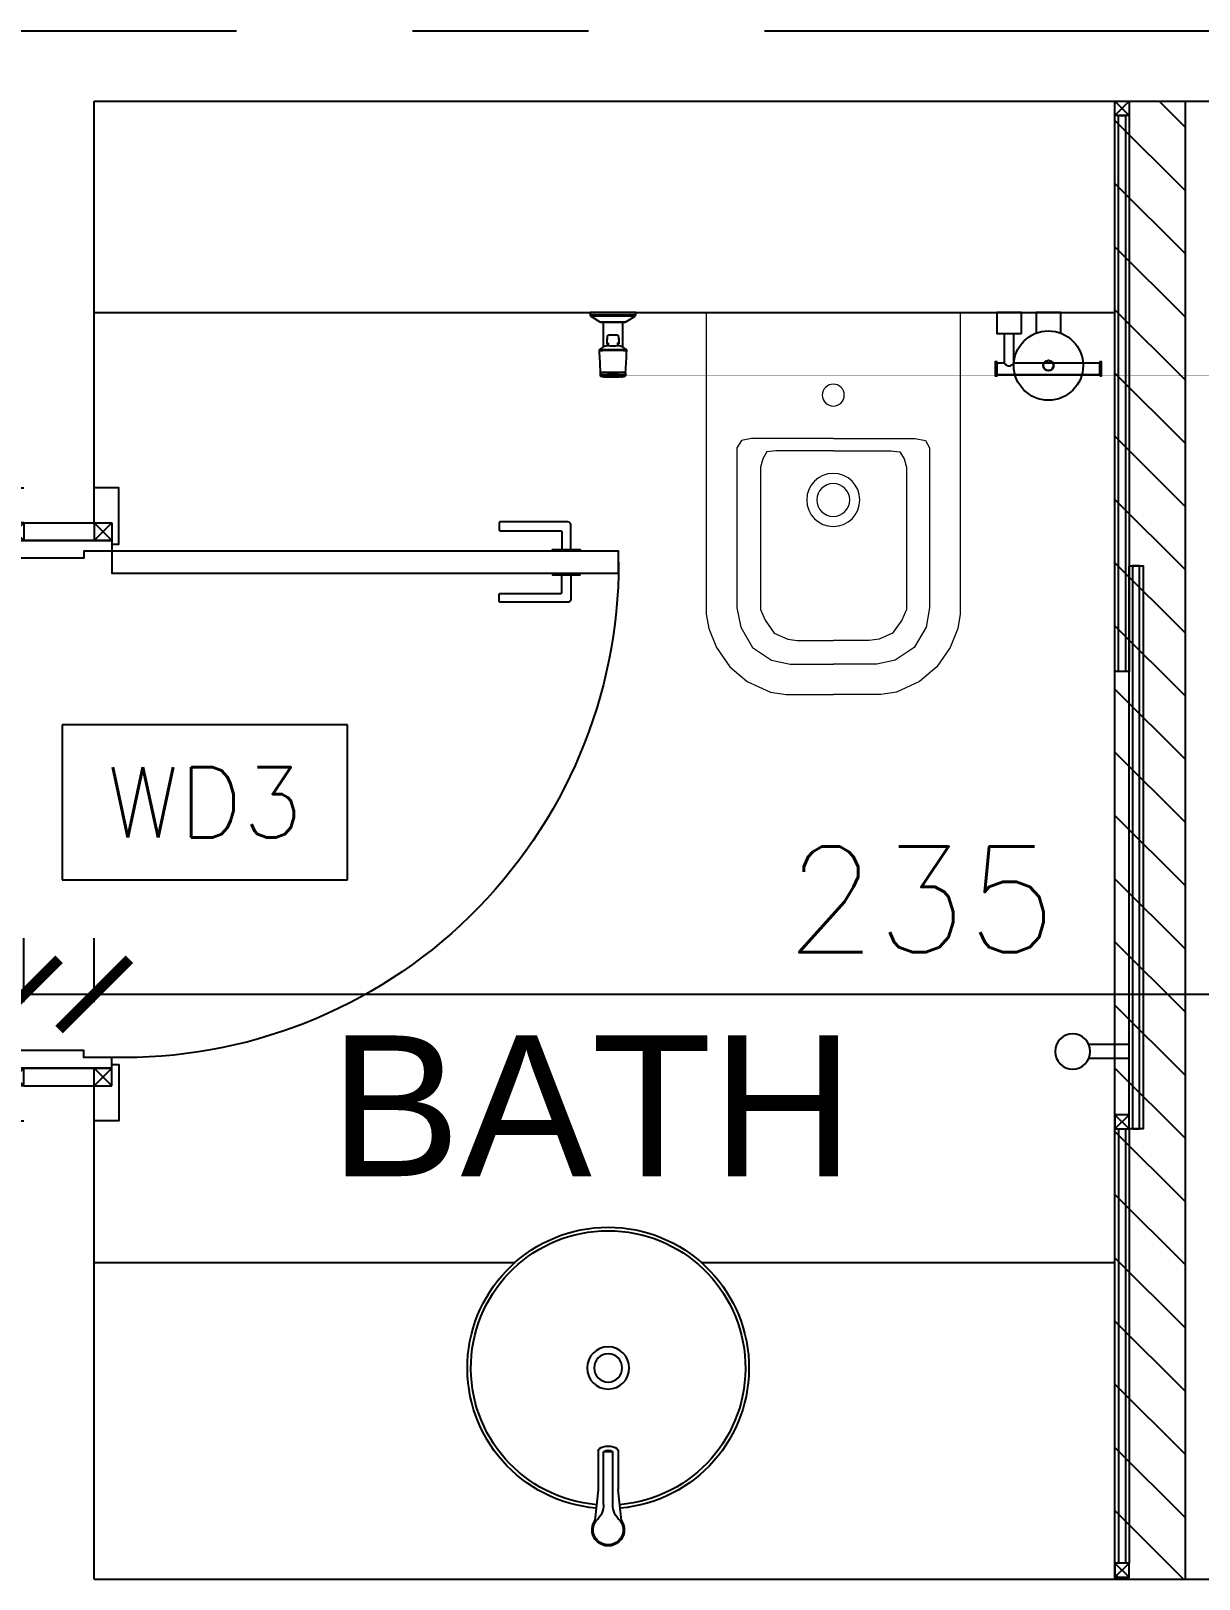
# Model space of a CAD drawing. Header units: centimetres. Extents: x -2093 to 2270, y -504 to 3084.
# Drawn here: x -674 to -508.1, y 1218 to 1438 of the extents above; entities that cross this region are included whole.
import ezdxf

# ---------------------------------------------------------------- set-up
doc = ezdxf.new("R2010")
doc.units = ezdxf.units.CM
doc.header["$LTSCALE"] = 100
doc.header["$MEASUREMENT"] = 0
doc.linetypes.add('GRID$0$GRID$0$XREF GRID$0$GRIDS$0$CENTER', pattern=[2, 1.25, -0.25, 0.25, -0.25])
for name, color, linetype in [('BATH FIXTURES', 85, 'Continuous'), ('COUNTERS', 85, 'Continuous'), ('DIM IN', 1, 'Continuous'), ('DOOR', 1, 'Continuous'), ('GRID$0$XREF GRID', 11, 'GRID$0$GRID$0$XREF GRID$0$GRIDS$0$CENTER'), ('TEXT', 3, 'Continuous'), ('TEXT-SCHED', 3, 'Continuous'), ('THRESHOLD', 8, 'Continuous'), ('TILE', 252, 'Continuous'), ('WALL-01', 7, 'Continuous')]:
    doc.layers.add(name, color=color, linetype=linetype)
doc.styles.add('22', font='romans.shx')
doc.styles.add('A0-01 GROUND FLOOR PLAN - For Entry modification$0$ROMANS', font='romans')
doc.styles.add('ART-PS-1', font='arial.ttf', dxfattribs={"height": 20})
doc.dimstyles.new('100', dxfattribs={"dimtxt": 15, "dimasz": 10, "dimexe": 8, "dimexo": 12, "dimgap": 6, "dimtad": 1, "dimdec": 0, "dimzin": 0, "dimdsep": 46, "dimtxsty": '22', "dimblk": 'ARCHTICK', "dimcen": 30, "dimdle": 8, "dimclrd": 1, "dimclre": 1, "dimclrt": 2, "dimadec": 0, "dimazin": 0, "dimtfac": 1, "dimtdec": 0, "dimtmove": 2, "dimatfit": 3, "dimldrblk": 'OBLIQUE', "dimfxl": 100, "dimtolj": 1, "dimtzin": 0, "dimarcsym": 0})
doc.dimstyles.new('A0-01 GROUND FLOOR PLAN - For Entry modification$0$text', dxfattribs={"dimtxt": 18, "dimasz": 10, "dimexe": 10, "dimexo": 10, "dimgap": -6, "dimtad": 1, "dimtih": 1, "dimtoh": 1, "dimdec": 0, "dimdsep": 46, "dimtxsty": 'A0-01 GROUND FLOOR PLAN - For Entry modification$0$ROMANS', "dimblk1": 'A0-01 GROUND FLOOR PLAN - For Entry modification$0$_ARCHTICK', "dimblk2": 'A0-01 GROUND FLOOR PLAN - For Entry modification$0$_ARCHTICK', "dimsah": 1, "dimcen": 25, "dimdle": 10, "dimse1": 1, "dimse2": 1, "dimsd1": 1, "dimsd2": 1, "dimclrd": 1, "dimclre": 1, "dimclrt": 2, "dimadec": 0, "dimazin": 0, "dimtfac": 1, "dimtdec": 0, "dimtmove": 2, "dimatfit": 3, "dimldrblk": 'A0-01 GROUND FLOOR PLAN - For Entry modification$0$_ARCHTICK', "dimfxl": 1, "dimtolj": 1, "dimtzin": 0, "dimarcsym": 0})

# ---------------------------------------------------------------- blocks, each defined once
blk = doc.blocks.new('GRID')
at = {"layer": 'GRID$0$XREF GRID'}
blk.add_line((-1969.8, 1438), (-230.24, 1438), dxfattribs=at)
blk = doc.blocks.new('BID2')
at = {"layer": 'BATH FIXTURES', "lineweight": 18}
for points in [[(18.07, 0), (0, 0), (0, -42.87), (0.38, -44.94), (1.44, -47.63), (3.36, -50.37), (5.82, -52.44), (9.13, -53.98), (11.34, -54.31), (18.07, -54.31)], [(18.07, 0), (36.1, 0), (36.1, -42.87), (35.76, -44.94), (34.65, -47.63), (32.78, -50.37), (30.28, -52.44), (27.01, -53.98), (24.8, -54.31), (18.07, -54.31)], [(18.07, -17.93), (6.44, -17.93), (5, -18.22), (4.37, -19.23), (4.37, -41.96), (4.9, -44.75), (6.58, -47.63), (9.28, -49.41), (11.92, -49.99), (18.07, -49.99)], [(18.07, -19.66), (9.9, -19.66), (8.6, -19.8), (8.03, -20.81), (7.69, -22.01), (7.69, -42.2), (8.36, -43.74), (9.66, -45.56), (11.58, -46.43), (12.93, -46.62), (18.07, -46.62)], [(18.07, -17.93), (29.7, -17.93), (31.15, -18.22), (31.72, -19.23), (31.72, -41.96), (31.24, -44.75), (29.56, -47.63), (26.82, -49.41), (24.22, -49.99), (18.07, -49.99)], [(18.07, -19.66), (26.24, -19.66), (27.49, -19.8), (28.12, -20.81), (28.45, -22.01), (28.45, -42.2), (27.78, -43.74), (26.48, -45.56), (24.56, -46.43), (23.17, -46.62), (18.07, -46.62)]]:
    blk.add_lwpolyline(points, dxfattribs=at)
for points in [[(16.49, -11.75), (16.49, -10.89), (17.19, -10.19), (18.05, -10.19), (18.91, -10.19), (19.61, -10.89), (19.61, -11.75), (19.61, -12.61), (18.91, -13.31), (18.05, -13.31), (17.19, -13.31), (16.49, -12.61), (16.49, -11.75)], [(14.28, -26.65), (14.28, -24.57), (15.96, -22.88), (18.05, -22.88), (20.13, -22.88), (21.82, -24.57), (21.82, -26.65), (21.82, -28.74), (20.13, -30.42), (18.05, -30.42), (15.96, -30.42), (14.28, -28.74), (14.28, -26.65)], [(15.72, -26.65), (15.72, -25.36), (16.76, -24.32), (18.05, -24.32), (19.34, -24.32), (20.38, -25.36), (20.38, -26.65), (20.38, -27.94), (19.34, -28.98), (18.05, -28.98), (16.76, -28.98), (15.72, -27.94), (15.72, -26.65)]]:
    blk.add_open_spline(points, degree=3, knots=[0, 0, 0, 0, 1, 1, 1, 2, 2, 2, 3, 3, 3, 4, 4, 4, 4], dxfattribs=at)
blk = doc.blocks.new('A$Cadd0125e')
at = {"layer": 'BATH FIXTURES'}
for p, q in [((7.76, 4.63), (4.26, 4.63)), ((7.82, 5.1), (7.82, 1.4)), ((8.65, 0.09), (8.65, 6.41)), ((8.82, 6.5), (8.82, 0)), ((9.16, 1.25), (9.16, 5.25)), ((4.84, 3.94), (4.44, 3.93)), ((4.84, 3.94), (4.44, 3.93)), ((4.44, 2.57), (4.84, 2.56)), ((4.82, 3.93), (4.82, 3.93)), ((5.52, 4.07), (5.32, 4.07)), ((5.32, 2.42), (5.52, 2.43)), ((4.26, 1.86), (7.76, 1.86))]:
    blk.add_line(p, q, dxfattribs=at)
for points in [[(0.04, 4.54, 0.404323), (0.01, 4.51, -0.404323)], [(8.65, 0.09, 0.257001), (8.82, 0), (9.16, 0), (9.16, 6.5), (8.82, 6.5, 0.257001), (8.65, 6.41), (7.82, 5.1, 0.142087), (7.76, 4.88), (7.76, 1.62, 0.142087), (7.82, 1.4)], [(0.03, 4.1, 0.404323), (0, 4.07, -0.404323)], [(0.03, 3.39, 0.404323), (0, 3.36, -0.404323)], [(0.03, 2.67, 0.404323), (0, 2.65, -0.404323)], [(0.01, 3.84, 0.056358), (0.01, 3.83, -0.056358)], [(0.04, 2.91, 0.404323), (0.01, 2.88, -0.404323)], [(0.04, 2.23, 0.404323), (0.01, 2.21, -0.404323)], [(0.05, 4.16, 0.404323), (0.02, 4.13, -0.404323)], [(0.05, 3, 0.404323), (0.02, 2.97, -0.404323)]]:
    blk.add_lwpolyline(points, format="xyb", close=True, dxfattribs=at)
for points in [[(0.59, 5.04), (0.27, 5.04)], [(0.27, 1.46), (0.59, 1.46)]]:
    blk.add_lwpolyline(points, close=True, dxfattribs=at)
blk.add_lwpolyline([(3.89, 5.15, 0.00277), (3.87, 5.16, 0.001337), (3.87, 5.17, -0.020661), (3.87, 1.33, 0.001362), (3.87, 1.34, 0.00279), (3.89, 1.35)], format="xyb", dxfattribs=at)
for centre, radius, start, end in [((3.72, 5.02), 0.207, 45.4618, 99.4976), ((-27.86, 3.25), 31.61, 356.42, 3.5774), ((3.83, 5.11), 0.0651, 46.2112, 54.7843), ((2.67, 3.86), 1.77, 4.0599, 46.7105), ((2.67, 2.64), 1.77, 313.2898, 355.9537), ((19.33, 3.25), 14.91, 177.1752, 182.8246), ((3.72, 1.48), 0.204, 260.0327, 314.9167), ((3.83, 1.39), 0.0656, 306.8555, 313.7758)]:
    blk.add_arc(centre, radius, start, end, dxfattribs=at)
for centre, major_axis, ratio, start_param, end_param in [((0.63, 3.25), (0, 1.76), 0.017452, 0.079526, 3.069997), ((0.63, 3.25), (0, 1.76), 0.017452, 0.079526, 3.069997), ((0.63, 3.25), (0, 1.76), 0.017452, 0, 0.079526), ((0.63, 3.25), (0, 1.76), 0.017452, 0, 0.079526), ((4.71, 3.96), (0.197, -0.012), 0.259959, 4.930881, 5.439711), ((0.63, 3.25), (0, 1.76), 0.017452, 3.069997, 3.292425), ((0.63, 3.25), (0, 1.76), 0.017452, 3.069997, 3.292425), ((0.63, 3.25), (0, 1.76), 0.017452, 3.292425, 3.362535), ((0.63, 3.25), (0, 1.76), 0.017452, 3.292425, 3.362535)]:
    blk.add_ellipse(centre, major_axis=major_axis, ratio=ratio, start_param=start_param, end_param=end_param, dxfattribs=at)
for points, weights, knots in [([(0.01, 4.3), (0.01, 4.31), (0.01, 4.4), (0.01, 4.49), (0.01, 4.5), (0.01, 4.49), (0.01, 4.4), (0.01, 4.31), (0.01, 4.3)], [1, 0.771731449229, 1, 0.771731449229, 1, 0.771731449229, 1, 0.771731449229, 1], [0, 0, 0, 1.378474, 1.378474, 2.756948, 2.756948, 4.135422, 4.135422, 5.513896, 5.513896, 5.513896]), ([(0.04, 4.27), (0.04, 4.27), (0.04, 4.4), (0.04, 4.54), (0.04, 4.54), (0.06, 4.54), (0.07, 4.54), (0.06, 4.54), (0.04, 4.54), (0.04, 4.54), (0.04, 4.4), (0.04, 4.27), (0.04, 4.27), (0.05, 4.27), (0.06, 4.26), (0.05, 4.27), (0.04, 4.27)], [1, 0.707214493379, 1, 0.707214493379, 1, 1, 1, 1, 1, 0.707214493381, 1, 0.707214493381, 1, 1, 1, 1, 1], [0, 0, 0, 1.570492, 1.570492, 3.140983, 3.140983, 4.140983, 4.140983, 5.140983, 5.140983, 6.711475, 6.711475, 8.281967, 8.281967, 9.281967, 9.281967, 10.281967, 10.281967, 10.281967]), ([(0.63, 1.65), (0.61, 1.65), (0.6, 2.45), (0.59, 3.25), (0.6, 4.05), (0.61, 4.85), (0.63, 4.85), (0.6, 4.85), (0.6, 3.25), (0.6, 1.65), (0.63, 1.65)], [1, 0.866025403784, 1, 0.866025403784, 1, 0.866025403784, 1, 0.707106781187, 1, 0.707106781187, 1], [0, 0, 0, 1.047198, 1.047198, 2.094395, 2.094395, 3.141593, 3.141593, 4.712389, 4.712389, 6.283185, 6.283185, 6.283185]), ([(0.63, 5), (0.63, 4.99), (0.63, 4.98), (0.63, 4.99), (0.63, 5), (0.63, 5.01), (0.63, 5.01), (0.63, 5.01), (0.63, 5)], [1, 0.999435686662, 1, 0.999435686662, 1, 0.997653932691, 1, 0.997653932691, 1], [0, 0, 0, 0.0671932, 0.0671932, 0.1343865, 0.1343865, 0.2714116, 0.2714116, 0.4084367, 0.4084367, 0.4084367]), ([(0, 3.86), (0, 3.88), (0, 3.96), (0, 4.05), (0, 4.06), (0, 4.05), (0, 3.96), (0, 3.88), (0, 3.86)], [1, 0.771731449229, 1, 0.771731449229, 1, 0.771731449229, 1, 0.771731449229, 1], [0, 0, 0, 1.378474, 1.378474, 2.756948, 2.756948, 4.135422, 4.135422, 5.513896, 5.513896, 5.513896]), ([(0, 3.15), (0, 3.16), (0, 3.25), (0, 3.34), (0, 3.35), (0, 3.34), (0, 3.25), (0, 3.16), (0, 3.15)], [1, 0.771731449229, 1, 0.771731449229, 1, 0.771731449229, 1, 0.771731449229, 1], [0, 0, 0, 1.378474, 1.378474, 2.756948, 2.756948, 4.135422, 4.135422, 5.513896, 5.513896, 5.513896]), ([(0, 2.44), (0, 2.45), (0, 2.54), (0, 2.63), (0, 2.64), (0, 2.63), (0, 2.54), (0, 2.45), (0, 2.44)], [1, 0.771731449229, 1, 0.771731449229, 1, 0.771731449229, 1, 0.771731449229, 1], [0, 0, 0, 1.378474, 1.378474, 2.756948, 2.756948, 4.135422, 4.135422, 5.513896, 5.513896, 5.513896]), ([(0.01, 3.62), (0.01, 3.64), (0.01, 3.73), (0.01, 3.81), (0.01, 3.83), (0.01, 3.81), (0.01, 3.73), (0.01, 3.64), (0.01, 3.62)], [1, 0.771731449229, 1, 0.771731449229, 1, 0.771731449229, 1, 0.771731449229, 1], [0, 0, 0, 1.378474, 1.378474, 2.756948, 2.756948, 4.135422, 4.135422, 5.513896, 5.513896, 5.513896]), ([(0.01, 2.67), (0.01, 2.69), (0.01, 2.77), (0.01, 2.86), (0.01, 2.88), (0.01, 2.86), (0.01, 2.77), (0.01, 2.69), (0.01, 2.67)], [1, 0.771731449229, 1, 0.771731449229, 1, 0.771731449229, 1, 0.771731449229, 1], [0, 0, 0, 1.378474, 1.378474, 2.756948, 2.756948, 4.135422, 4.135422, 5.513896, 5.513896, 5.513896]), ([(0.01, 2), (0.01, 2.01), (0.01, 2.1), (0.01, 2.19), (0.01, 2.2), (0.01, 2.19), (0.01, 2.1), (0.01, 2.01), (0.01, 2)], [1, 0.771731449229, 1, 0.771731449229, 1, 0.771731449229, 1, 0.771731449229, 1], [0, 0, 0, 1.378474, 1.378474, 2.756948, 2.756948, 4.135422, 4.135422, 5.513896, 5.513896, 5.513896]), ([(0.02, 3.54), (0.02, 3.55), (0.02, 3.6), (0.02, 3.55), (0.02, 3.54)], [1, 0.880136793313, 1, 0.880136793313, 1], [0, 0, 0, 0.989292, 0.989292, 1.978584, 1.978584, 1.978584]), ([(0.02, 2.9), (0.02, 2.95), (0.02, 2.96), (0.02, 2.95), (0.02, 2.9)], [1, 0.876807866783, 1, 0.876807866783, 1], [0, 0, 0, 1.003227, 1.003227, 2.006454, 2.006454, 2.006454]), ([(0.03, 3.83), (0.03, 3.83), (0.03, 3.96), (0.03, 4.1), (0.03, 4.1), (0.05, 4.1), (0.06, 4.1), (0.05, 4.1), (0.03, 4.1), (0.03, 4.1), (0.03, 3.96), (0.03, 3.83), (0.03, 3.83), (0.05, 3.83), (0.06, 3.83), (0.05, 3.83), (0.03, 3.83)], [1, 0.707214493379, 1, 0.707214493379, 1, 1, 1, 1, 1, 0.707214493379, 1, 0.707214493379, 1, 1, 1, 1, 1], [0, 0, 0, 1.570492, 1.570492, 3.140983, 3.140983, 4.140983, 4.140983, 5.140983, 5.140983, 6.711475, 6.711475, 8.281967, 8.281967, 9.281967, 9.281967, 10.281967, 10.281967, 10.281967]), ([(0.03, 3.39), (0.03, 3.4), (0.03, 3.43), (0.03, 3.47), (0.03, 3.52), (0.03, 3.47), (0.03, 3.43), (0.03, 3.4), (0.03, 3.39)], [1, 0.919204368944, 1, 0.919204368944, 1, 0.919204368944, 1, 0.919204368944, 1], [0, 0, 0, 0.809482, 0.809482, 1.618964, 1.618964, 2.428447, 2.428447, 3.237929, 3.237929, 3.237929]), ([(0.03, 3.11), (0.03, 3.11), (0.03, 3.25), (0.03, 3.39), (0.03, 3.39), (0.04, 3.39), (0.06, 3.39), (0.04, 3.39), (0.03, 3.39), (0.03, 3.39), (0.03, 3.25), (0.03, 3.11), (0.03, 3.11), (0.04, 3.11), (0.06, 3.11), (0.04, 3.11), (0.03, 3.11)], [1, 0.707214493378, 1, 0.707214493378, 1, 1, 1, 1, 1, 0.707214493381, 1, 0.707214493381, 1, 1, 1, 1, 1], [0, 0, 0, 1.570492, 1.570492, 3.140983, 3.140983, 4.140983, 4.140983, 5.140983, 5.140983, 6.711475, 6.711475, 8.281967, 8.281967, 9.281967, 9.281967, 10.281967, 10.281967, 10.281967]), ([(0.03, 2.98), (0.03, 3.03), (0.03, 3.07), (0.03, 3.1), (0.03, 3.11), (0.03, 3.1), (0.03, 3.07), (0.03, 3.03), (0.03, 2.98)], [1, 0.918085200288, 1, 0.918085200288, 1, 0.918085200288, 1, 0.918085200288, 1], [0, 0, 0, 0.815148, 0.815148, 1.630295, 1.630295, 2.445443, 2.445443, 3.260591, 3.260591, 3.260591]), ([(0.03, 2.4), (0.03, 2.4), (0.03, 2.54), (0.03, 2.67), (0.03, 2.67), (0.05, 2.67), (0.06, 2.67), (0.05, 2.67), (0.03, 2.67), (0.03, 2.67), (0.03, 2.54), (0.03, 2.4), (0.03, 2.4), (0.05, 2.4), (0.06, 2.4), (0.05, 2.4), (0.03, 2.4)], [1, 0.707214493381, 1, 0.707214493381, 1, 1, 1, 1, 1, 0.707214493379, 1, 0.707214493379, 1, 1, 1, 1, 1], [0, 0, 0, 1.570492, 1.570492, 3.140983, 3.140983, 4.140983, 4.140983, 5.140983, 5.140983, 6.711475, 6.711475, 8.281967, 8.281967, 9.281967, 9.281967, 10.281967, 10.281967, 10.281967]), ([(0.04, 4.1), (0.05, 4.16), (0.05, 4.16), (0.05, 4.16), (0.06, 4.16), (0.05, 4.16), (0.05, 4.16), (0.05, 4.16), (0.04, 4.1)], [1, 0.884663674898, 1, 1, 1, 1, 1, 0.884663674898, 1], [0, 0, 0, 0.970048, 0.970048, 1.970048, 1.970048, 2.970048, 2.970048, 3.940097, 3.940097, 3.940097]), ([(0.04, 3.83), (0.04, 3.76), (0.04, 3.68), (0.04, 3.59), (0.04, 3.59), (0.05, 3.59), (0.06, 3.59), (0.05, 3.59), (0.04, 3.59), (0.04, 3.59), (0.04, 3.68), (0.04, 3.76), (0.04, 3.83)], [1, 0.824380766099, 1, 0.824380766099, 1, 1, 1, 1, 1, 0.824519982907, 1, 0.824519982907, 1], [0, 0, 0, 1.203378, 1.203378, 2.406756, 2.406756, 3.406756, 3.406756, 4.406756, 4.406756, 5.609642, 5.609642, 6.812528, 6.812528, 6.812528]), ([(0.04, 2.67), (0.04, 2.74), (0.04, 2.82), (0.04, 2.91), (0.04, 2.91), (0.05, 2.91), (0.06, 2.91), (0.05, 2.91), (0.04, 2.91), (0.04, 2.91), (0.04, 2.82), (0.04, 2.74), (0.04, 2.67)], [1, 0.825991228198, 1, 0.825991228198, 1, 1, 1, 1, 1, 0.825991228198, 1, 0.825991228198, 1], [0, 0, 0, 1.197676, 1.197676, 2.395352, 2.395352, 3.395352, 3.395352, 4.395352, 4.395352, 5.593027, 5.593027, 6.790703, 6.790703, 6.790703]), ([(0.05, 2.34), (0.05, 2.34), (0.04, 2.4), (0.05, 2.34), (0.05, 2.34), (0.05, 2.34), (0.06, 2.34), (0.05, 2.34), (0.05, 2.34)], [1, 0.884663674904, 1, 0.884663674899, 1, 1, 1, 1, 1], [0, 0, 0, 0.970048, 0.970048, 1.940097, 1.940097, 2.940097, 2.940097, 3.940097, 3.940097, 3.940097]), ([(0.04, 1.96), (0.04, 1.96), (0.04, 2.1), (0.04, 2.23), (0.04, 2.23), (0.05, 2.23), (0.06, 2.24), (0.05, 2.23), (0.04, 2.23), (0.04, 2.23), (0.04, 2.1), (0.04, 1.96), (0.04, 1.96), (0.06, 1.96), (0.07, 1.96), (0.06, 1.96), (0.04, 1.96)], [1, 0.707214493379, 1, 0.707214493379, 1, 1, 1, 1, 1, 0.707214493379, 1, 0.707214493379, 1, 1, 1, 1, 1], [0, 0, 0, 1.570492, 1.570492, 3.140983, 3.140983, 4.140983, 4.140983, 5.140983, 5.140983, 6.711475, 6.711475, 8.281967, 8.281967, 9.281967, 9.281967, 10.281967, 10.281967, 10.281967]), ([(0.05, 3.5), (0.05, 3.5), (0.05, 3.59), (0.05, 3.5), (0.05, 3.5), (0.05, 3.5), (0.06, 3.5), (0.05, 3.5), (0.05, 3.5)], [1, 0.826224660362, 1, 0.826224660368, 1, 1, 1, 1, 1], [0, 0, 0, 1.196847, 1.196847, 2.393695, 2.393695, 3.393695, 3.393695, 4.393695, 4.393695, 4.393695]), ([(0.05, 2.91), (0.05, 3), (0.05, 3), (0.05, 3), (0.06, 3), (0.05, 3), (0.05, 3), (0.05, 3), (0.05, 2.91)], [1, 0.826224660367, 1, 1, 1, 1, 1, 0.826224660367, 1], [0, 0, 0, 1.196847, 1.196847, 2.196847, 2.196847, 3.196847, 3.196847, 4.393695, 4.393695, 4.393695]), ([(4.44, 3.91), (4.6, 3.91), (4.75, 3.91), (4.8, 3.91), (4.84, 3.92)], [1, 1, 1, 0.967192798555, 1], [0, 0, 0, 1, 1, 1.513717, 1.513717, 1.513717])]:
    blk.add_rational_spline(points, weights, degree=2, knots=knots, dxfattribs=at)
for points, knots in [([(0.27, 1.46), (0.25, 1.46), (0.22, 1.46), (0.18, 1.46), (0.15, 1.48), (0.13, 1.49), (0.12, 1.5), (0.11, 1.51), (0.1, 1.53), (0.09, 1.55), (0.08, 1.57), (0.08, 1.58), (0.08, 1.6), (0.08, 1.63), (0.08, 1.67), (0.07, 1.71), (0.07, 1.76), (0.07, 1.83), (0.07, 1.9), (0.07, 1.99), (0.06, 2.08), (0.06, 2.17), (0.06, 2.27), (0.06, 2.37), (0.06, 2.47), (0.06, 2.59), (0.06, 2.73), (0.06, 2.89), (0.06, 3.05), (0.06, 3.21), (0.06, 3.35), (0.06, 3.47), (0.06, 3.59), (0.06, 3.72), (0.06, 3.84), (0.06, 3.96), (0.06, 4.08), (0.06, 4.2), (0.06, 4.3), (0.06, 4.39), (0.06, 4.48), (0.07, 4.55), (0.07, 4.62), (0.07, 4.68), (0.07, 4.74), (0.07, 4.78), (0.08, 4.83), (0.08, 4.86), (0.08, 4.9), (0.08, 4.92), (0.09, 4.94), (0.09, 4.95), (0.09, 4.96), (0.1, 4.97), (0.11, 4.99), (0.12, 5), (0.13, 5.01), (0.14, 5.02), (0.16, 5.03), (0.19, 5.04), (0.23, 5.04), (0.26, 5.04), (0.27, 5.04), (0.26, 5.04), (0.23, 5.04), (0.19, 5.04), (0.16, 5.03), (0.14, 5.02), (0.13, 5.01), (0.12, 5), (0.11, 4.99), (0.1, 4.97), (0.09, 4.96), (0.09, 4.95), (0.09, 4.94), (0.08, 4.92), (0.08, 4.9), (0.08, 4.86), (0.08, 4.83), (0.07, 4.78), (0.07, 4.74), (0.07, 4.68), (0.07, 4.62), (0.07, 4.55), (0.06, 4.48), (0.06, 4.39), (0.06, 4.3), (0.06, 4.2), (0.06, 4.08), (0.06, 3.96), (0.06, 3.84), (0.06, 3.72), (0.06, 3.59), (0.06, 3.47), (0.06, 3.35), (0.06, 3.21), (0.06, 3.05), (0.06, 2.89), (0.06, 2.73), (0.06, 2.59), (0.06, 2.47), (0.06, 2.37), (0.06, 2.27), (0.06, 2.17), (0.06, 2.08), (0.07, 1.99), (0.07, 1.9), (0.07, 1.83), (0.07, 1.76), (0.07, 1.71), (0.08, 1.67), (0.08, 1.63), (0.08, 1.6), (0.08, 1.58), (0.08, 1.57), (0.09, 1.55), (0.1, 1.53), (0.11, 1.51), (0.12, 1.5), (0.13, 1.49), (0.15, 1.48), (0.18, 1.46), (0.22, 1.46), (0.25, 1.46), (0.27, 1.46)], [0, 0, 0, 0, 0.009924, 0.017881, 0.02396, 0.02839, 0.031389, 0.033592, 0.038002, 0.047186, 0.057208, 0.072286, 0.088852, 0.106788, 0.126095, 0.146781, 0.16886, 0.192349, 0.217137, 0.241707, 0.265629, 0.288899, 0.311512, 0.333465, 0.354752, 0.375371, 0.405038, 0.434021, 0.464183, 0.495586, 0.517215, 0.539395, 0.562133, 0.585428, 0.608917, 0.63157, 0.657568, 0.68228, 0.70571, 0.727859, 0.749308, 0.768613, 0.78946, 0.811862, 0.829695, 0.848419, 0.868047, 0.888308, 0.910368, 0.929016, 0.937976, 0.945877, 0.954411, 0.961283, 0.965115, 0.969625, 0.972243, 0.975197, 0.979194, 0.984585, 0.991509, 1, 1, 1, 1.008491, 1.015415, 1.020806, 1.024803, 1.027757, 1.030375, 1.034885, 1.038717, 1.045589, 1.054123, 1.062024, 1.070984, 1.089632, 1.111692, 1.131953, 1.151581, 1.170305, 1.188138, 1.21054, 1.231387, 1.250692, 1.272141, 1.29429, 1.31772, 1.342432, 1.36843, 1.391083, 1.414572, 1.437867, 1.460605, 1.482785, 1.504414, 1.535817, 1.565979, 1.594962, 1.624629, 1.645248, 1.666535, 1.688488, 1.711101, 1.734371, 1.758293, 1.782863, 1.807651, 1.83114, 1.853219, 1.873905, 1.893212, 1.911148, 1.927714, 1.942792, 1.952814, 1.961998, 1.966408, 1.968611, 1.97161, 1.97604, 1.982119, 1.990076, 2, 2, 2, 2]), ([(0.27, 1.46), (0.27, 1.46), (0.27, 1.46), (0.27, 1.46), (0.26, 1.51), (0.26, 1.69), (0.25, 1.83), (0.25, 2.16), (0.25, 2.36), (0.24, 2.8), (0.24, 3.03), (0.24, 3.5), (0.24, 3.74), (0.25, 4.17), (0.25, 4.37), (0.25, 4.69), (0.26, 4.83), (0.26, 5), (0.27, 5.04), (0.27, 5.04), (0.27, 5.04), (0.26, 5), (0.26, 4.83), (0.25, 4.69), (0.25, 4.37), (0.25, 4.17), (0.24, 3.74), (0.24, 3.5), (0.24, 3.03), (0.24, 2.8), (0.25, 2.36), (0.25, 2.16), (0.25, 1.83), (0.26, 1.69), (0.26, 1.51), (0.27, 1.46), (0.27, 1.46), (0.27, 1.46), (0.27, 1.46)], [0, 0, 0, 0, 0.002872, 0.002872, 0.127872, 0.127872, 0.252872, 0.252872, 0.377872, 0.377872, 0.502872, 0.502872, 0.627872, 0.627872, 0.752872, 0.752872, 0.877872, 0.877872, 1, 1, 1, 1.12242, 1.12242, 1.247719, 1.247719, 1.373018, 1.373018, 1.498316, 1.498316, 1.623615, 1.623615, 1.748914, 1.748914, 1.874213, 1.874213, 1.999512, 1.999512, 2, 2, 2, 2]), ([(0.6, 5.04), (0.6, 5.04), (0.6, 5.04), (0.61, 5.04), (0.62, 5.03), (0.62, 5.03), (0.62, 5.02), (0.63, 5.02), (0.63, 5.01), (0.63, 5.01), (0.63, 5), (0.63, 5.01), (0.63, 5.01), (0.63, 5.02), (0.62, 5.02), (0.62, 5.03), (0.62, 5.03), (0.61, 5.04), (0.6, 5.04), (0.6, 5.04), (0.6, 5.04)], [0, 0, 0, 0, 0.040837, 0.104882, 0.170099, 0.240859, 0.347859, 0.486894, 0.698093, 1, 1, 1, 1.301907, 1.513106, 1.652141, 1.759141, 1.829901, 1.895118, 1.959163, 2, 2, 2, 2]), ([(0.63, 1.52), (0.63, 1.53), (0.63, 1.53), (0.63, 1.56), (0.63, 1.59), (0.62, 1.68), (0.62, 1.73), (0.62, 1.86), (0.61, 1.93), (0.61, 2.09), (0.61, 2.18), (0.61, 2.37), (0.61, 2.47), (0.61, 2.79), (0.6, 3.02), (0.6, 3.25), (0.6, 3.48), (0.61, 3.71), (0.61, 4.13), (0.61, 4.33), (0.61, 4.57), (0.62, 4.64), (0.62, 4.77), (0.62, 4.82), (0.63, 4.91), (0.63, 4.94), (0.63, 4.97), (0.63, 4.97), (0.63, 4.98)], [0, 0, 0, 0, 0.031344, 0.031344, 0.169724, 0.169724, 0.308103, 0.308103, 0.446482, 0.446482, 0.584862, 0.584862, 0.723241, 0.723241, 1, 1, 1, 1.277961, 1.277961, 1.555923, 1.555923, 1.694904, 1.694904, 1.833884, 1.833884, 1.972865, 1.972865, 2, 2, 2, 2]), ([(0.68, 5.05), (0.68, 5.05), (0.67, 5.05), (0.66, 5.04), (0.65, 5.04), (0.65, 5.03), (0.64, 5.02), (0.64, 5.02), (0.64, 5.01), (0.63, 5), (0.63, 5), (0.63, 4.99), (0.63, 4.98), (0.63, 4.98)], [0, 0, 0, 0, 0.018142, 0.075916, 0.128935, 0.180639, 0.234525, 0.295667, 0.372066, 0.476166, 0.632104, 0.912558, 1, 1, 1, 1]), ([(0.03, 3.83), (0.03, 3.83), (0.03, 3.83), (0.02, 3.83), (0.01, 3.83), (0.01, 3.84), (0.01, 3.85), (0, 3.85), (0, 3.85), (0, 3.85), (0, 3.86), (0, 3.85), (0, 3.85), (0, 3.85), (0.01, 3.85), (0.01, 3.84), (0.01, 3.83), (0.02, 3.83), (0.03, 3.83), (0.03, 3.83), (0.03, 3.83)], [0, 0, 0, 0, 0.017198, 0.209791, 0.385258, 0.529689, 0.655532, 0.744471, 0.846042, 1, 1, 1, 1.153958, 1.255529, 1.344468, 1.470311, 1.614742, 1.790209, 1.982802, 2, 2, 2, 2]), ([(0.03, 3.11), (0.03, 3.11), (0.03, 3.11), (0.02, 3.12), (0.01, 3.12), (0, 3.13), (0, 3.13), (0, 3.14), (0, 3.14), (0, 3.14), (0, 3.14), (0, 3.14), (0, 3.14), (0, 3.14), (0, 3.13), (0, 3.13), (0.01, 3.12), (0.02, 3.12), (0.03, 3.11), (0.03, 3.11), (0.03, 3.11)], [0, 0, 0, 0, 0.017198, 0.209791, 0.385258, 0.529689, 0.655532, 0.744471, 0.846042, 1, 1, 1, 1.153958, 1.255529, 1.344468, 1.470311, 1.614742, 1.790209, 1.982802, 2, 2, 2, 2]), ([(0.03, 2.4), (0.03, 2.4), (0.03, 2.4), (0.02, 2.41), (0.01, 2.41), (0.01, 2.42), (0.01, 2.42), (0, 2.43), (0, 2.43), (0, 2.43), (0, 2.43), (0, 2.43), (0, 2.43), (0, 2.43), (0.01, 2.42), (0.01, 2.42), (0.01, 2.41), (0.02, 2.41), (0.03, 2.4), (0.03, 2.4), (0.03, 2.4)], [0, 0, 0, 0, 0.017198, 0.209791, 0.385258, 0.529689, 0.655532, 0.744471, 0.846042, 1, 1, 1, 1.153958, 1.255529, 1.344468, 1.470311, 1.614742, 1.790209, 1.982802, 2, 2, 2, 2]), ([(0.04, 4.27), (0.04, 4.27), (0.04, 4.26), (0.03, 4.27), (0.02, 4.27), (0.02, 4.28), (0.02, 4.28), (0.02, 4.29), (0.01, 4.29), (0.01, 4.29), (0.01, 4.29), (0.01, 4.29), (0.01, 4.29), (0.02, 4.29), (0.02, 4.28), (0.02, 4.28), (0.02, 4.27), (0.03, 4.27), (0.04, 4.26), (0.04, 4.27), (0.04, 4.27)], [0, 0, 0, 0, 0.017198, 0.209791, 0.385258, 0.529689, 0.655532, 0.744471, 0.846042, 1, 1, 1, 1.153958, 1.255529, 1.344468, 1.470311, 1.614742, 1.790209, 1.982802, 2, 2, 2, 2]), ([(0.04, 3.59), (0.04, 3.59), (0.04, 3.59), (0.03, 3.59), (0.02, 3.6), (0.01, 3.6), (0.01, 3.61), (0.01, 3.61), (0.01, 3.62), (0.01, 3.62), (0.01, 3.62), (0.01, 3.62), (0.01, 3.62), (0.01, 3.61), (0.01, 3.61), (0.01, 3.6), (0.02, 3.6), (0.03, 3.59), (0.04, 3.59), (0.04, 3.59), (0.04, 3.59)], [0, 0, 0, 0, 0.017198, 0.209791, 0.385258, 0.529689, 0.655532, 0.744471, 0.846042, 1, 1, 1, 1.153958, 1.255529, 1.344468, 1.470311, 1.614742, 1.790209, 1.982802, 2, 2, 2, 2]), ([(0.01, 2.66), (0.01, 2.66), (0.01, 2.67), (0.01, 2.67), (0.01, 2.67), (0.01, 2.67), (0.01, 2.67), (0.01, 2.66), (0.01, 2.66)], [0, 0, 0, 0, 0.369056, 1, 1, 1, 1.630944, 2, 2, 2, 2]), ([(0.05, 3.5), (0.05, 3.5), (0.04, 3.5), (0.04, 3.51), (0.03, 3.51), (0.02, 3.52), (0.02, 3.52), (0.02, 3.53), (0.02, 3.53), (0.02, 3.53), (0.02, 3.53), (0.02, 3.53), (0.02, 3.53), (0.02, 3.53), (0.02, 3.52), (0.02, 3.52), (0.03, 3.51), (0.04, 3.51), (0.04, 3.5), (0.05, 3.5), (0.05, 3.5)], [0, 0, 0, 0, 0.017198, 0.209791, 0.385258, 0.529689, 0.655532, 0.744471, 0.846042, 1, 1, 1, 1.153958, 1.255529, 1.344468, 1.470311, 1.614742, 1.790209, 1.982802, 2, 2, 2, 2]), ([(0.05, 2.34), (0.05, 2.34), (0.04, 2.34), (0.04, 2.35), (0.03, 2.35), (0.02, 2.36), (0.02, 2.36), (0.02, 2.37), (0.02, 2.37), (0.02, 2.37), (0.02, 2.37), (0.02, 2.37), (0.02, 2.37), (0.02, 2.37), (0.02, 2.36), (0.02, 2.36), (0.03, 2.35), (0.04, 2.35), (0.04, 2.34), (0.05, 2.34), (0.05, 2.34)], [0, 0, 0, 0, 0.017198, 0.209791, 0.385258, 0.529689, 0.655532, 0.744471, 0.846042, 1, 1, 1, 1.153958, 1.255529, 1.344468, 1.470311, 1.614742, 1.790209, 1.982802, 2, 2, 2, 2]), ([(4.84, 2.58), (4.81, 2.59), (4.78, 2.59), (4.75, 2.59), (4.65, 2.59), (4.54, 2.59), (4.44, 2.59)], [0, 0, 0, 0, 1, 1, 1, 2, 2, 2, 2]), ([(4.74, 4.06), (4.72, 4.06), (4.7, 4.06), (4.67, 4.06), (4.66, 4.05), (4.65, 4.05), (4.64, 4.05), (4.62, 4.05), (4.6, 4.04), (4.59, 4.02), (4.57, 4.01), (4.56, 3.99), (4.55, 3.96), (4.54, 3.94), (4.54, 3.93), (4.54, 3.93)], [0, 0, 0, 0, 0.261916, 0.442765, 0.490102, 0.537322, 0.596088, 0.655775, 0.714696, 0.772041, 0.819201, 0.865142, 0.929777, 0.998908, 1, 1, 1, 1]), ([(4.54, 2.57), (4.54, 2.56), (4.55, 2.54), (4.56, 2.51), (4.57, 2.49), (4.58, 2.48), (4.59, 2.47), (4.61, 2.46), (4.62, 2.45), (4.64, 2.44), (4.65, 2.44), (4.66, 2.44), (4.67, 2.44), (4.69, 2.44), (4.71, 2.43), (4.73, 2.43), (4.73, 2.43)], [0, 0, 0, 0, 0.062609, 0.129698, 0.190349, 0.232139, 0.269729, 0.30588, 0.36386, 0.421572, 0.479984, 0.53868, 0.587117, 0.636096, 0.881647, 1, 1, 1, 1]), ([(4.74, 4.06), (4.83, 4.07), (4.92, 4.07), (5.02, 4.07), (5.09, 4.07), (5.17, 4.07), (5.24, 4.07), (5.31, 4.07), (5.38, 4.07), (5.44, 4.07)], [0, 0, 0, 0, 1, 1, 1, 2, 2, 2, 3, 3, 3, 3]), ([(5.44, 2.43), (5.38, 2.43), (5.31, 2.42), (5.24, 2.42), (5.17, 2.42), (5.09, 2.42), (5.02, 2.42), (4.92, 2.42), (4.83, 2.42), (4.74, 2.43)], [0, 0, 0, 0, 1, 1, 1, 2, 2, 2, 3, 3, 3, 3]), ([(5.52, 2.43), (5.53, 2.43), (5.55, 2.43), (5.58, 2.43), (5.61, 2.43), (5.63, 2.43), (5.65, 2.43), (5.67, 2.43), (5.69, 2.44), (5.71, 2.44), (5.72, 2.44), (5.74, 2.44), (5.75, 2.44), (5.77, 2.45), (5.78, 2.45), (5.79, 2.45), (5.79, 2.45), (5.8, 2.46), (5.81, 2.46), (5.82, 2.46), (5.82, 2.47), (5.83, 2.47), (5.84, 2.48), (5.85, 2.49), (5.87, 2.51), (5.88, 2.53), (5.89, 2.56), (5.9, 2.6), (5.91, 2.64), (5.92, 2.69), (5.93, 2.75), (5.93, 2.8), (5.94, 2.84), (5.94, 2.87), (5.94, 2.9), (5.94, 2.95), (5.95, 3.01), (5.95, 3.09), (5.95, 3.18), (5.95, 3.27), (5.95, 3.37), (5.95, 3.46), (5.94, 3.55), (5.94, 3.62), (5.93, 3.67), (5.93, 3.71), (5.92, 3.76), (5.92, 3.8), (5.91, 3.85), (5.9, 3.88), (5.89, 3.91), (5.89, 3.94), (5.88, 3.96), (5.87, 3.98), (5.86, 4), (5.85, 4.01), (5.84, 4.02), (5.83, 4.02), (5.82, 4.03), (5.82, 4.03), (5.81, 4.04), (5.8, 4.04), (5.79, 4.04), (5.78, 4.04), (5.78, 4.05), (5.77, 4.05), (5.76, 4.05), (5.75, 4.05), (5.74, 4.05), (5.72, 4.06), (5.71, 4.06), (5.69, 4.06), (5.67, 4.06), (5.66, 4.06), (5.64, 4.06), (5.62, 4.06), (5.6, 4.07), (5.58, 4.07), (5.56, 4.07), (5.56, 4.07)], [0, 0, 0, 0, 0.034691, 0.066377, 0.095186, 0.121282, 0.144852, 0.166081, 0.185168, 0.198757, 0.215917, 0.236123, 0.253223, 0.267206, 0.276209, 0.285043, 0.295811, 0.304095, 0.310563, 0.315945, 0.319875, 0.324511, 0.330106, 0.335887, 0.343605, 0.354236, 0.366908, 0.378747, 0.392043, 0.407307, 0.422694, 0.435607, 0.441339, 0.447544, 0.455288, 0.462789, 0.477632, 0.492677, 0.508995, 0.526024, 0.543675, 0.561661, 0.578526, 0.595192, 0.605393, 0.613569, 0.622125, 0.635568, 0.648559, 0.659166, 0.668835, 0.678191, 0.688076, 0.698939, 0.708058, 0.711559, 0.715397, 0.719322, 0.723637, 0.72731, 0.732041, 0.737264, 0.743366, 0.750983, 0.761063, 0.770186, 0.779166, 0.790116, 0.803025, 0.820484, 0.841437, 0.854477, 0.86953, 0.886728, 0.906336, 0.927258, 0.950798, 0.9772, 1, 1, 1, 1]), ([(0.04, 1.96), (0.04, 1.96), (0.04, 1.96), (0.03, 1.97), (0.02, 1.97), (0.02, 1.98), (0.02, 1.98), (0.02, 1.99), (0.01, 1.99), (0.01, 1.99), (0.01, 1.99), (0.01, 1.99), (0.01, 1.99), (0.02, 1.99), (0.02, 1.98), (0.02, 1.98), (0.02, 1.97), (0.03, 1.97), (0.04, 1.96), (0.04, 1.96), (0.04, 1.96)], [0, 0, 0, 0, 0.017198, 0.209791, 0.385258, 0.529689, 0.655532, 0.744471, 0.846042, 1, 1, 1, 1.153958, 1.255529, 1.344468, 1.470311, 1.614742, 1.790209, 1.982802, 2, 2, 2, 2]), ([(0.63, 1.5), (0.63, 1.5), (0.63, 1.5), (0.63, 1.49), (0.63, 1.48), (0.62, 1.48), (0.62, 1.47), (0.62, 1.47), (0.62, 1.46), (0.61, 1.46), (0.6, 1.45), (0.59, 1.46), (0.59, 1.46), (0.59, 1.46), (0.6, 1.45), (0.61, 1.46), (0.62, 1.46), (0.62, 1.47), (0.62, 1.47), (0.62, 1.48), (0.63, 1.48), (0.63, 1.49), (0.63, 1.5), (0.63, 1.5), (0.63, 1.5)], [0, 0, 0, 0, 0.003514, 0.353947, 0.551493, 0.672416, 0.756463, 0.821383, 0.877965, 0.933598, 0.994778, 1, 1, 1, 1.005222, 1.066402, 1.122035, 1.178617, 1.243537, 1.327584, 1.448507, 1.646053, 1.996486, 2, 2, 2, 2]), ([(0.63, 1.52), (0.63, 1.52), (0.63, 1.51), (0.63, 1.5), (0.64, 1.49), (0.64, 1.49), (0.64, 1.48), (0.65, 1.47), (0.65, 1.46), (0.66, 1.46), (0.67, 1.45), (0.68, 1.45), (0.68, 1.45)], [0, 0, 0, 0, 0.087435, 0.430457, 0.580647, 0.688337, 0.753671, 0.81216, 0.867684, 0.92348, 0.980477, 1, 1, 1, 1])]:
    blk.add_open_spline(points, degree=3, knots=knots, dxfattribs=at)
for points in [[(3.69, 5.22), (2.69, 5.16), (1.69, 5.11), (0.68, 5.05)], [(4.59, 2.57), (4.59, 2.57), (4.59, 2.57), (4.59, 2.57)], [(4.84, 2.58), (4.81, 2.59), (4.78, 2.59), (4.75, 2.59)], [(4.84, 3.94), (4.84, 3.94), (4.84, 3.94), (4.84, 3.94)], [(5.52, 2.43), (5.52, 2.43), (5.52, 2.43), (5.52, 2.43)], [(5.53, 4.07), (5.53, 4.07), (5.54, 4.07), (5.55, 4.07)], [(0.68, 1.45), (1.69, 1.39), (2.69, 1.34), (3.69, 1.28)]]:
    blk.add_open_spline(points, degree=3, dxfattribs=at)
blk = doc.blocks.new('A$C9e603a0f')
at = {"layer": 'BATH FIXTURES'}
for p, q in [((5.8, 2.95), (5.8, 0)), ((9.3, 0), (9.3, 2.95)), ((5.8, 0), (9.3, 0))]:
    blk.add_line(p, q, dxfattribs=at)
for points in [[(0.25, 9), (0, 9), (0, 7), (0.25, 7)], [(14.85, 7), (15.1, 7), (15.1, 9), (14.85, 9)], [(11.4, 3), (11.4, 0), (14.9, 0), (14.9, 3)]]:
    blk.add_lwpolyline(points, close=True, dxfattribs=at)
for points in [[(14.85, 8.8), (0.25, 8.8), (0.25, 7.2), (12.45, 7.2), (12.45, 3)], [(13.85, 3), (13.85, 7.2), (14.85, 7.2)]]:
    blk.add_lwpolyline(points, dxfattribs=at)
for radius in [4.93, 0.75, 0.7]:
    blk.add_circle((7.55, 7.55), radius, dxfattribs=at)
blk.add_open_spline([(13.85, 7.2), (13.85, 7.2), (13.85, 7.2), (13.85, 7.2), (13.83, 7.22), (13.75, 7.28), (13.7, 7.33), (13.57, 7.43), (13.5, 7.48), (13.34, 7.57), (13.25, 7.61), (13.05, 7.61), (12.96, 7.57), (12.79, 7.48), (12.72, 7.43), (12.6, 7.33), (12.55, 7.28), (12.47, 7.22), (12.45, 7.2), (12.45, 7.2)], degree=3, knots=[0, 0, 0, 0, 0.000914, 0.000914, 0.1258, 0.1258, 0.250685, 0.250685, 0.375571, 0.375571, 0.500457, 0.500457, 0.625343, 0.625343, 0.750228, 0.750228, 0.875114, 0.875114, 1, 1, 1, 1], dxfattribs=at)
blk = doc.blocks.new('A$Ce9c97c7e')
at = {"layer": 'BATH FIXTURES', "color": 5}
blk.add_blockref('A$Cadd0125e', (-9.16, 28.07), dxfattribs=at)
at = {"layer": 'BATH FIXTURES'}
for name, p, rotation in [('BID2', (0, 18.07), 270), ('A$C9e603a0f', (0, -38.1), 90)]:
    blk.add_blockref(name, p, dxfattribs=dict(at, rotation=rotation))
blk = doc.blocks.new('Bath_WashBasin_D-40_01')
for p, q in [((-1.4, -7.96), (-1.88, -3.63)), ((1.88, -3.63), (1.4, -7.96)), ((-0.65, -5.9), (-0.65, -13.37)), ((0.65, -5.9), (0.65, -13.37)), ((-1.4, -13.5), (-1.4, -7.96)), ((1.4, -13.5), (1.4, -7.96)), ((0.65, -13.37), (-0.65, -13.37))]:
    blk.add_line(p, q)
for radius in [3, 2]:
    blk.add_circle((0, -25.3), radius)
for centre, radius, start, end in [((0, -2.3), 2.3, 324.6388, 215.3612), ((0, -2.3), 2.15, 320.9725, 219.0275), ((-3.61, -5.89), 2.96, 359.8082, 49.0473), ((3.61, -5.89), 2.96, 130.9527, 180.1918), ((0, -25.3), 20, 94.8311, 85.1689), ((0, -25.3), 19.5, 94.7941, 85.2059), ((0, -12.55), 1.05, 231.7534, 308.2466)]:
    blk.add_arc(centre, radius, start, end)
blk.add_ellipse((0, -13.5), major_axis=(-1.4, 0), ratio=0.500001, start_param=6.283185, end_param=9.424778)
blk = doc.blocks.new('A$Cfdf14f78')
at = {"layer": 'THRESHOLD', "transparency": 33554687}
h = blk.add_hatch(dxfattribs=at)
h.set_pattern_fill('ANSI31', color=256, scale=2, angle=360)
h.set_pattern_definition([(45, (3115.114, -933.269), (-4.490128, 4.490128), [])])
h.paths.add_polyline_path([(0, -210), (0, 0), (-10, 0), (-10, -210)])
at = {"layer": 'DOOR'}
for p, q in [((-10, -0.27), (-8, -2.27)), ((-8, -0.27), (-10, -2.27)), ((-9.5, -63.97), (-9.5, -2.27)), ((-8.5, -63.97), (-8.5, -2.27)), ((-10, -63.97), (-8, -65.97)), ((-8, -63.97), (-10, -65.97)), ((-8, -73.97), (-13.71, -73.97)), ((-8, -75.97), (-13.71, -75.97)), ((-10, -210), (-8, -208)), ((-8, -210), (-10, -208))]:
    blk.add_line(p, q, dxfattribs=at)
for points in [[(-8, -2.27), (-10, -2.27), (-10, -0.27), (-8, -0.27)], [(-8, -63.97), (-8, -2.27), (-10, -2.27), (-10, -63.97)], [(-8, -65.97), (-10, -65.97), (-10, -63.97), (-8, -63.97)], [(-7.5, -63.97), (-6.5, -63.97), (-6.5, -143.97), (-7.5, -143.97)], [(-9.5, -208), (-8.5, -208), (-8.5, -128.97), (-9.5, -128.97)], [(-8, -208), (-10, -208), (-10, -210), (-8, -210)]]:
    blk.add_lwpolyline(points, close=True, dxfattribs=at)
for points in [[(-8, -65.97), (-8, -143.97), (-6, -143.97), (-6, -63.97), (-8, -63.97)], [(-8, -208), (-8, -128.97), (-10, -128.97), (-10, -208)]]:
    blk.add_lwpolyline(points, dxfattribs=at)
blk.add_circle((-16, -74.97), 2.5, dxfattribs=at)
at = {"layer": 'TILE', "color": 8}
for p, q in [((-10, 0), (-10, -210)), ((0, 0), (0, -210))]:
    blk.add_line(p, q, dxfattribs=at)
blk = doc.blocks.new('*D217')
at = {"layer": 'Defpoints', "color": 0, "transparency": 16777216}
blk.add_point((-649.3, 1328.37), dxfattribs=at)
blk.add_point((-649.3, 1328.37), dxfattribs=at)
blk.add_point((-649.3, 1328.37), dxfattribs=at)
at = {"layer": 'TEXT-SCHED', "color": 1, "lineweight": -2, "transparency": 16777216}
for p, q in [((-629.02, 1339.37), (-669.59, 1339.37)), ((-669.59, 1339.37), (-669.59, 1317.37)), ((-629.02, 1317.37), (-629.02, 1339.37)), ((-669.59, 1317.37), (-629.02, 1317.37))]:
    blk.add_line(p, q, dxfattribs=at)
at = {"layer": 'TEXT-SCHED', "color": 2, "transparency": 16777216, "insert": (-649.3, 1328.37), "char_height": 8, "width": 47.1429, "attachment_point": 5, "style": 'A0-01 GROUND FLOOR PLAN - For Entry modification$0$ROMANS'}
blk.add_mtext('\\A1;{\\H1.25x;WD3}', dxfattribs=at)
blk = doc.blocks.new('A0-01 GROUND FLOOR PLAN - For Entry modification$0$_ARCHTICK')
at = {"color": 0, "linetype": 'ByBlock', "const_width": 0.15}
blk.add_lwpolyline([(-0.5, -0.5), (0.5, 0.5)], dxfattribs=at)
blk = doc.blocks.new('_ARCHTICK')
at = {"color": 0, "linetype": 'ByBlock', "const_width": 0.15}
blk.add_lwpolyline([(-0.5, -0.5), (0.5, 0.5)], dxfattribs=at)
blk = doc.blocks.new('*D195')
at = {"layer": 'Defpoints', "color": 0, "transparency": 16777216}
for p in [(-665, 1301.08), (-665, 1288), (-430, 1288)]:
    blk.add_point(p, dxfattribs=at)
at = {"layer": 'DIM IN', "color": 1, "lineweight": -2, "transparency": 16777216}
for p, q in [((-665, 1300), (-665, 1309.08)), ((-430, 1300), (-430, 1309.08)), ((-422, 1301.08), (-673, 1301.08))]:
    blk.add_line(p, q, dxfattribs=at)
at = {"layer": 'DIM IN', "color": 1, "lineweight": -2, "transparency": 16777216, "xscale": 10, "yscale": 10, "zscale": 10, "rotation": 180}
blk.add_blockref('_ARCHTICK', (-665, 1301.08), dxfattribs=at)
at = {"layer": 'DIM IN', "color": 1, "lineweight": -2, "transparency": 16777216, "xscale": 10, "yscale": 10, "zscale": 10}
blk.add_blockref('_ARCHTICK', (-430, 1301.08), dxfattribs=at)
at = {"layer": 'DIM IN', "color": 2, "transparency": 16777216, "insert": (-547.5, 1314.58), "char_height": 15, "attachment_point": 5, "style": '22'}
blk.add_mtext('\\A1;235', dxfattribs=at)
blk = doc.blocks.new('_OBLIQUE')
at = {"color": 0, "linetype": 'ByBlock'}
blk.add_line((-0.5, -0.5), (0.5, 0.5), dxfattribs=at)
blk = doc.blocks.new('*D196')
at = {"layer": 'Defpoints', "color": 0, "transparency": 16777216}
for p in [(-840, 1301.08), (-675, 1288), (-840, 1278)]:
    blk.add_point(p, dxfattribs=at)
at = {"layer": 'DIM IN', "color": 1, "lineweight": -2, "transparency": 16777216}
for p, q in [((-840, 1290), (-840, 1309.08)), ((-675, 1300), (-675, 1309.08)), ((-667, 1301.08), (-848, 1301.08))]:
    blk.add_line(p, q, dxfattribs=at)
at = {"layer": 'DIM IN', "color": 1, "lineweight": -2, "transparency": 16777216, "xscale": 10, "yscale": 10, "zscale": 10, "rotation": 180}
blk.add_blockref('_ARCHTICK', (-840, 1301.08), dxfattribs=at)
at = {"layer": 'DIM IN', "color": 1, "lineweight": -2, "transparency": 16777216, "xscale": 10, "yscale": 10, "zscale": 10}
blk.add_blockref('_ARCHTICK', (-675, 1301.08), dxfattribs=at)
at = {"layer": 'DIM IN', "color": 2, "transparency": 16777216, "insert": (-757.5, 1314.58), "char_height": 15, "attachment_point": 5, "style": '22'}
blk.add_mtext('\\A1;165', dxfattribs=at)
blk = doc.blocks.new('DOOR 25CM')
at = {"layer": 'DOOR'}
blk.add_lwpolyline([(-4739.05, 1353.5), (-4735.05, 1353.5), (-4735.05, 1261.5), (-4739.05, 1261.5)], close=True, dxfattribs=at)
for points in [[(-4739.35, 1344.8), (-4743.85, 1344.8, 0.414214), (-4744.35, 1344.3), (-4744.35, 1332, 0.414214), (-4744.15, 1331.8), (-4742.95, 1331.8, 0.414214), (-4742.75, 1332), (-4742.75, 1343, -0.414214), (-4742.55, 1343.2), (-4739.35, 1343.2)], [(-4734.75, 1344.8), (-4730.26, 1344.8, -0.414214), (-4729.76, 1344.3), (-4729.76, 1332, -0.414214), (-4729.96, 1331.8), (-4731.16, 1331.8, -0.414214), (-4731.36, 1332), (-4731.36, 1343, 0.414214), (-4731.56, 1343.2), (-4734.75, 1343.2)]]:
    blk.add_lwpolyline(points, format="xyb", dxfattribs=at)
for points in [[(-4739.05, 1341.5), (-4739.35, 1341.5), (-4739.35, 1346.5), (-4739.05, 1346.5)], [(-4735.05, 1341.5), (-4734.75, 1341.5), (-4734.75, 1346.5), (-4735.05, 1346.5)]]:
    blk.add_lwpolyline(points, dxfattribs=at)
blk.add_arc((-4737.11, 1263.56), 89.94, 89.9604, 181.3128, dxfattribs=at)
blk = doc.blocks.new('70-100')
at = {"layer": 'DOOR', "linetype": 'Continuous'}
for p, q in [((-5, 12.5), (-5, 10)), ((84.98, 12.5), (84.98, 10)), ((-5, -2.5), (-5, 0)), ((84.98, -2.5), (84.98, 0)), ((2.5, -2.5), (2.5, 0)), ((77.48, -2.5), (77.48, 0))]:
    blk.add_line(p, q, dxfattribs=at)
at = {"layer": 'DOOR'}
for p, q in [((0, 12.5), (2.5, 12.5)), ((0, 10), (0, 12.5)), ((2.5, 12.5), (0, 10)), ((2.5, 10), (0, 12.5)), ((79.98, 12.5), (77.48, 12.5)), ((77.48, 12.5), (79.98, 10)), ((77.48, 10), (79.98, 12.5)), ((79.98, 10), (79.98, 12.5)), ((0, 10), (2.5, 10)), ((79.98, 10), (77.48, 10)), ((2.5, -2.5), (0, 0)), ((77.48, -2.5), (79.98, 0)), ((0, 0), (0, -2.5)), ((2.5, 0), (0, -2.5)), ((0, 0), (2.5, 0)), ((77.48, 0), (79.98, -2.5)), ((79.98, 0), (77.48, 0)), ((79.98, 0), (79.98, -2.5)), ((0, -2.5), (2.5, -2.5)), ((79.98, -2.5), (77.48, -2.5))]:
    blk.add_line(p, q, dxfattribs=at)
for points in [[(3, 12.5), (3, 13.5), (-5, 13.5), (-5, 12.5)], [(76.98, 12.5), (76.98, 13.5), (84.98, 13.5), (84.98, 12.5)], [(2.5, 12.5), (2.5, -2.5)], [(2.5, 12.5), (4, 12.5), (4, 8.5), (5, 8.5), (5, -2.5), (2.5, -2.5), (2.5, 12.5)], [(77.48, 12.5), (75.98, 12.5), (75.98, 8.5), (74.98, 8.5), (74.98, -2.5), (77.48, -2.5), (77.48, 12.5)], [(77.48, 12.5), (77.48, -2.5)], [(3, -2.5), (3, -3.5), (-5, -3.5), (-5, -2.5)], [(76.98, -2.5), (76.98, -3.5), (84.98, -3.5), (84.98, -2.5)]]:
    blk.add_lwpolyline(points, dxfattribs=at)
at = {"layer": 'DOOR', "linetype": 'Continuous', "xscale": -0.7825568214834222, "yscale": 0.7825568214834222, "zscale": 0.7825568214834222}
blk.add_blockref('DOOR 25CM', (-3701.45, -974.7), dxfattribs=at)

msp = doc.modelspace()

# ---------------------------------------------------------------- linework, layer by layer
at = {"layer": 'COUNTERS'}
for p, q in [((-665, 1398), (-520, 1398)), ((-665, 1263), (-605.22, 1263)), ((-578.77, 1263), (-520, 1263))]:
    msp.add_line(p, q, dxfattribs=at)
at = {"layer": 'WALL-01'}
for p, q in [((-665, 1368.09), (-665, 1428)), ((-665, 1428), (-430, 1428)), ((-675, 1368.09), (-665, 1368.09)), ((-675, 1288.11), (-665, 1288.11)), ((-665, 1218), (-665, 1288.11)), ((-665, 1218), (-430, 1218))]:
    msp.add_line(p, q, dxfattribs=at)

# ---------------------------------------------------------------- block references
at = {"layer": 'BATH FIXTURES', "xscale": -1, "rotation": 180}
msp.add_blockref('Bath_WashBasin_D-40_01', (-592, 1222.7), dxfattribs=at)
at = {"layer": 'COUNTERS', "xscale": -1, "rotation": 180}
msp.add_blockref('A$Cfdf14f78', (-510, 1218), dxfattribs=at)
at = {"layer": 'DOOR', "rotation": 270}
msp.add_blockref('70-100', (-675, 1368.09), dxfattribs=at)
at = {"layer": 'TILE', "rotation": 90}
msp.add_blockref('A$Ce9c97c7e', (-560, 1398), dxfattribs=at)
at = {"layer": 'WALL-01'}
msp.add_blockref('GRID', (0, 0), dxfattribs=at)

# ---------------------------------------------------------------- texts
at = {"layer": 'TEXT', "style": 'ART-PS-1'}
msp.add_text('BATH', height=20, dxfattribs=at).set_placement((-631.6, 1275.25))

# ---------------------------------------------------------------- dimensions: what is measured, and where the dimension line sits
at = {"layer": 'DIM IN'}
for base, p1, p2, picture, middle in [((-840, 1301.08), (-675, 1288), (-840, 1278), '*D196', (-757.5, 1314.58)), ((-665, 1301.08), (-430, 1288), (-665, 1288), '*D195', (-547.5, 1314.58))]:
    dim = msp.add_linear_dim(base=base, p1=p1, p2=p2, dimstyle='100', override={"dimfxl": 0.075}, dxfattribs=at)
    dim.commit()
    dim.dimension.update_dxf_attribs({"geometry": picture, "text_midpoint": middle})
at = {"layer": 'TEXT-SCHED'}
dim = msp.add_linear_dim(base=(-649.3, 1328.37), p1=(-649.3, 1328.37), p2=(-649.3, 1328.37), text='{\\H1.25x;WD3}', dimstyle='A0-01 GROUND FLOOR PLAN - For Entry modification$0$text', override={"dimtxt": 8, "dimgap": -6, "dimclrt": 2}, dxfattribs=at)
dim.commit()
dim.dimension.update_dxf_attribs({"geometry": '*D217', "text_midpoint": (-649.3, 1328.37), "dimtype": 160})

doc.saveas('drawing.dxf')
